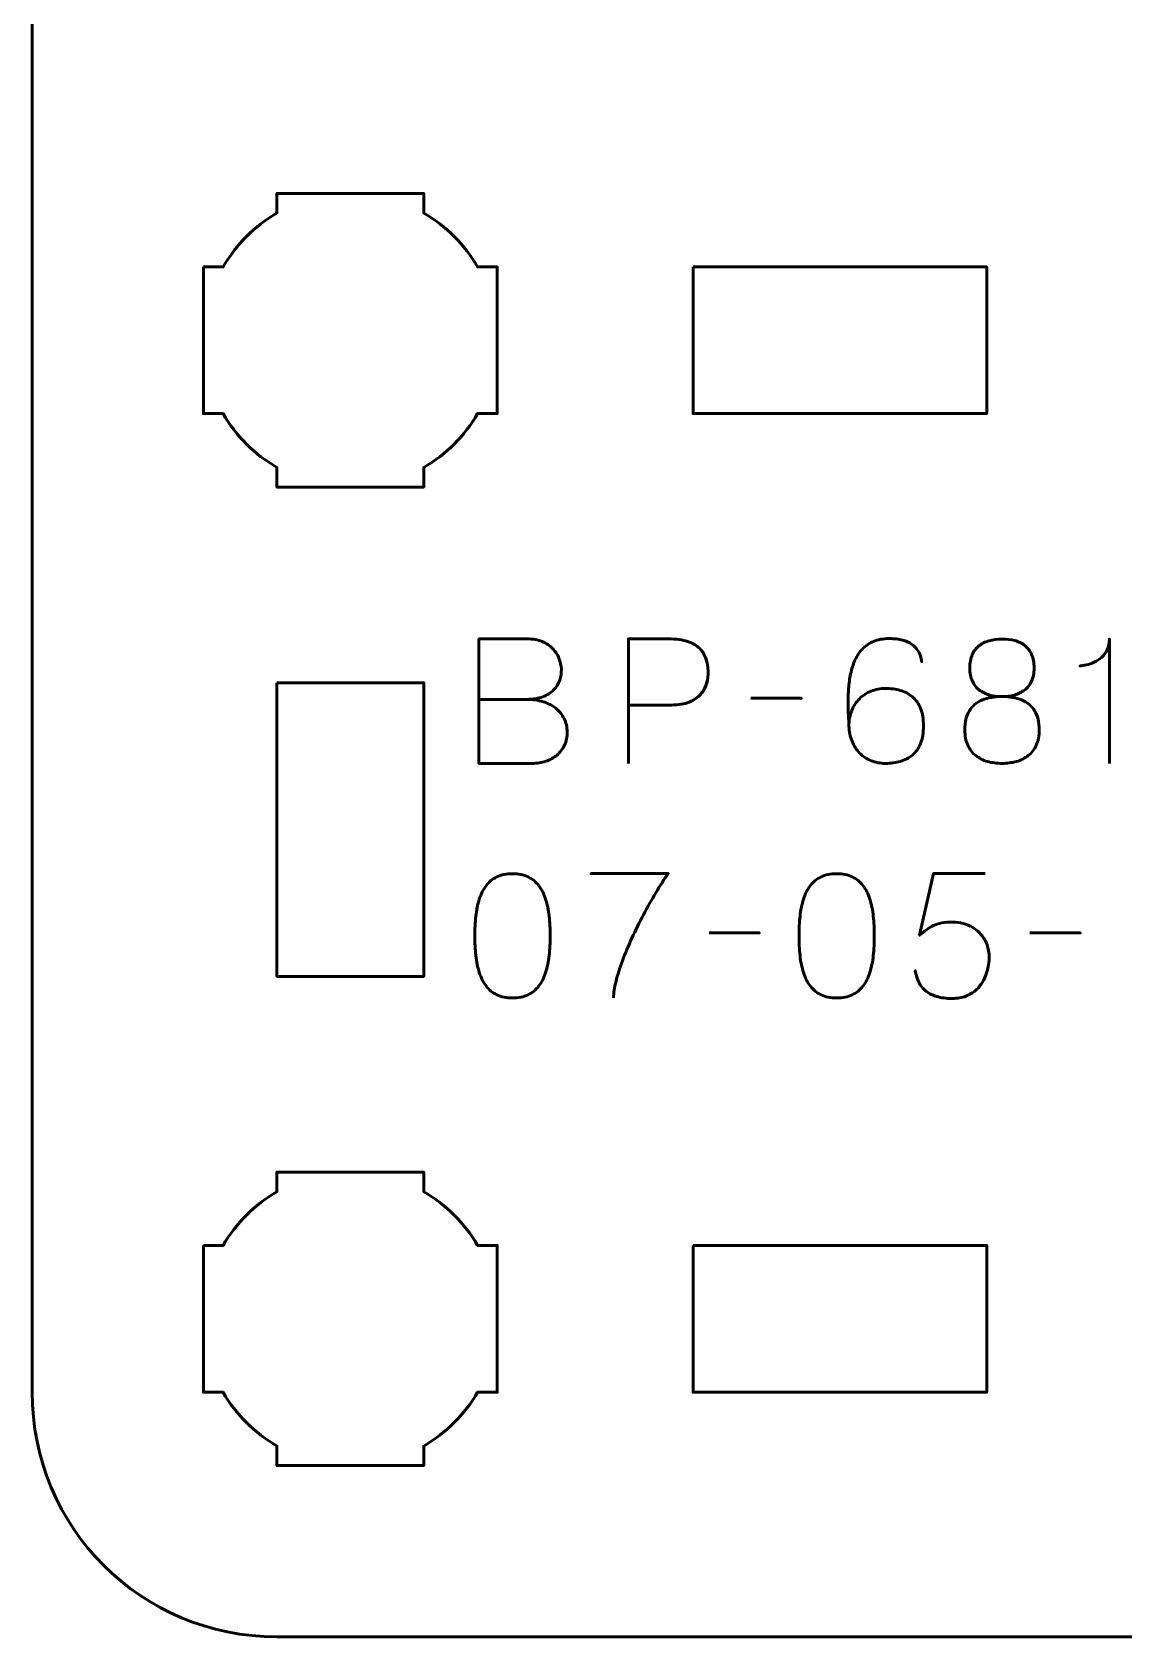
# Model space of a CAD drawing. Header units: centimetres. Extents: x -30.2 to 9.2, y -21.5 to -8.2.
# Drawn here: x -0.15 to 2.08, y -21.5 to -18.22 of the extents above; entities that cross this region are included whole.
import ezdxf

# ---------------------------------------------------------------- set-up
doc = ezdxf.new("R2010")
doc.units = ezdxf.units.CM
doc.header["$MEASUREMENT"] = 0
doc.layers.add('Layer 1', color=7, linetype='Continuous')

msp = doc.modelspace()

# ---------------------------------------------------------------- linework, layer by layer
at = {"layer": 'Layer 1', "lineweight": 53}
for points, knots in [([(0.35005, -8.19995), (0.35005, -8.19995), (8.64995, -8.19995), (8.64995, -8.19995), (8.64995, -8.19995), (8.92695, -8.19995), (9.15005, -8.42305), (9.15005, -8.70005), (9.15005, -8.70005), (9.15005, -8.70005), (9.15005, -20.99995), (9.15005, -20.99995), (9.15005, -20.99995), (9.15005, -21.27695), (8.92695, -21.50005), (8.64995, -21.50005), (8.64995, -21.50005), (8.64995, -21.50005), (0.35005, -21.50005), (0.35005, -21.50005), (0.35005, -21.50005), (0.07305, -21.50005), (-0.15005, -21.27695), (-0.15005, -20.99995), (-0.15005, -20.99995), (-0.15005, -20.99995), (-0.15005, -8.70005), (-0.15005, -8.70005), (-0.15005, -8.70005), (-0.15005, -8.42305), (0.07305, -8.19995), (0.35005, -8.19995)], [0, 0, 0, 0, 0.125, 0.125, 0.125, 0.125, 0.25, 0.25, 0.25, 0.25, 0.375, 0.375, 0.375, 0.375, 0.5, 0.5, 0.5, 0.5, 0.625, 0.625, 0.625, 0.625, 0.75, 0.75, 0.75, 0.75, 0.875, 0.875, 0.875, 0.875, 1, 1, 1, 1]), ([(0.19999, -18.69997), (0.19999, -18.69997), (0.24019, -18.69997), (0.24019, -18.69997), (0.24019, -18.69997), (0.26652, -18.65445), (0.30448, -18.61652), (0.34999, -18.59019), (0.34999, -18.59019), (0.34999, -18.59019), (0.34999, -18.54997), (0.34999, -18.54997), (0.34999, -18.54997), (0.34999, -18.54997), (0.64999, -18.54997), (0.64999, -18.54997), (0.64999, -18.54997), (0.64999, -18.54997), (0.64999, -18.59016), (0.64999, -18.59016), (0.64999, -18.59016), (0.69552, -18.61649), (0.73351, -18.65444), (0.75987, -18.69997), (0.75987, -18.69997), (0.75987, -18.69997), (0.79999, -18.69997), (0.79999, -18.69997), (0.79999, -18.69997), (0.79999, -18.69997), (0.79999, -18.84539), (0.79999, -18.84539), (0.79999, -18.84539), (0.79999, -18.84539), (0.80005, -18.85004), (0.80005, -18.85004), (0.80005, -18.85004), (0.80005, -18.85004), (0.79999, -18.85468), (0.79999, -18.85468), (0.79999, -18.85468), (0.79999, -18.85468), (0.79999, -18.99997), (0.79999, -18.99997), (0.79999, -18.99997), (0.79999, -18.99997), (0.75992, -18.99997), (0.75992, -18.99997), (0.75992, -18.99997), (0.73357, -19.04554), (0.69557, -19.08355), (0.64999, -19.10991), (0.64999, -19.10991), (0.64999, -19.10991), (0.64999, -19.14997), (0.64999, -19.14997), (0.64999, -19.14997), (0.64999, -19.14997), (0.50671, -19.14997), (0.50671, -19.14997), (0.50671, -19.14997), (0.50671, -19.14997), (0.50004, -19.15005), (0.50004, -19.15005), (0.50004, -19.15005), (0.50004, -19.15005), (0.49336, -19.14997), (0.49336, -19.14997), (0.49336, -19.14997), (0.49336, -19.14997), (0.34999, -19.14997), (0.34999, -19.14997), (0.34999, -19.14997), (0.34999, -19.14997), (0.34999, -19.10987), (0.34999, -19.10987), (0.34999, -19.10987), (0.30445, -19.08351), (0.26647, -19.04552), (0.24014, -18.99997), (0.24014, -18.99997), (0.24014, -18.99997), (0.19999, -18.99997), (0.19999, -18.99997), (0.19999, -18.99997), (0.19999, -18.99997), (0.19999, -18.69997), (0.19999, -18.69997)], [0, 0, 0, 0, 0.0454545, 0.0454545, 0.0454545, 0.0454545, 0.0909091, 0.0909091, 0.0909091, 0.0909091, 0.1363636, 0.1363636, 0.1363636, 0.1363636, 0.1818182, 0.1818182, 0.1818182, 0.1818182, 0.2272727, 0.2272727, 0.2272727, 0.2272727, 0.2727273, 0.2727273, 0.2727273, 0.2727273, 0.3181818, 0.3181818, 0.3181818, 0.3181818, 0.3636364, 0.3636364, 0.3636364, 0.3636364, 0.4090909, 0.4090909, 0.4090909, 0.4090909, 0.4545455, 0.4545455, 0.4545455, 0.4545455, 0.5, 0.5, 0.5, 0.5, 0.5454545, 0.5454545, 0.5454545, 0.5454545, 0.5909091, 0.5909091, 0.5909091, 0.5909091, 0.6363636, 0.6363636, 0.6363636, 0.6363636, 0.6818182, 0.6818182, 0.6818182, 0.6818182, 0.7272727, 0.7272727, 0.7272727, 0.7272727, 0.7727273, 0.7727273, 0.7727273, 0.7727273, 0.8181818, 0.8181818, 0.8181818, 0.8181818, 0.8636364, 0.8636364, 0.8636364, 0.8636364, 0.9090909, 0.9090909, 0.9090909, 0.9090909, 0.9545455, 0.9545455, 0.9545455, 0.9545455, 1, 1, 1, 1]), ([(1.2, -18.69995), (1.2, -18.69995), (1.8, -18.69995), (1.8, -18.69995), (1.8, -18.69995), (1.8, -18.69995), (1.8, -18.99995), (1.8, -18.99995), (1.8, -18.99995), (1.8, -18.99995), (1.2, -18.99995), (1.2, -18.99995), (1.2, -18.99995), (1.2, -18.99995), (1.2, -18.69995), (1.2, -18.69995)], [0, 0, 0, 0, 0.25, 0.25, 0.25, 0.25, 0.5, 0.5, 0.5, 0.5, 0.75, 0.75, 0.75, 0.75, 1, 1, 1, 1]), ([(0.35005, -19.55), (0.35005, -19.55), (0.65005, -19.55), (0.65005, -19.55), (0.65005, -19.55), (0.65005, -19.55), (0.65005, -20.15), (0.65005, -20.15), (0.65005, -20.15), (0.65005, -20.15), (0.35005, -20.15), (0.35005, -20.15), (0.35005, -20.15), (0.35005, -20.15), (0.35005, -19.55), (0.35005, -19.55)], [0, 0, 0, 0, 0.25, 0.25, 0.25, 0.25, 0.5, 0.5, 0.5, 0.5, 0.75, 0.75, 0.75, 0.75, 1, 1, 1, 1]), ([(0.19999, -20.69997), (0.19999, -20.69997), (0.24019, -20.69997), (0.24019, -20.69997), (0.24019, -20.69997), (0.26652, -20.65445), (0.30448, -20.61652), (0.34999, -20.59019), (0.34999, -20.59019), (0.34999, -20.59019), (0.34999, -20.54997), (0.34999, -20.54997), (0.34999, -20.54997), (0.34999, -20.54997), (0.64999, -20.54997), (0.64999, -20.54997), (0.64999, -20.54997), (0.64999, -20.54997), (0.64999, -20.59016), (0.64999, -20.59016), (0.64999, -20.59016), (0.69552, -20.61649), (0.73351, -20.65444), (0.75987, -20.69997), (0.75987, -20.69997), (0.75987, -20.69997), (0.79999, -20.69997), (0.79999, -20.69997), (0.79999, -20.69997), (0.79999, -20.69997), (0.79999, -20.84539), (0.79999, -20.84539), (0.79999, -20.84539), (0.79999, -20.84539), (0.80005, -20.85004), (0.80005, -20.85004), (0.80005, -20.85004), (0.80005, -20.85004), (0.79999, -20.85468), (0.79999, -20.85468), (0.79999, -20.85468), (0.79999, -20.85468), (0.79999, -20.99997), (0.79999, -20.99997), (0.79999, -20.99997), (0.79999, -20.99997), (0.75992, -20.99997), (0.75992, -20.99997), (0.75992, -20.99997), (0.73357, -21.04554), (0.69557, -21.08355), (0.64999, -21.10991), (0.64999, -21.10991), (0.64999, -21.10991), (0.64999, -21.14997), (0.64999, -21.14997), (0.64999, -21.14997), (0.64999, -21.14997), (0.50671, -21.14997), (0.50671, -21.14997), (0.50671, -21.14997), (0.50671, -21.14997), (0.50004, -21.15005), (0.50004, -21.15005), (0.50004, -21.15005), (0.50004, -21.15005), (0.49336, -21.14997), (0.49336, -21.14997), (0.49336, -21.14997), (0.49336, -21.14997), (0.34999, -21.14997), (0.34999, -21.14997), (0.34999, -21.14997), (0.34999, -21.14997), (0.34999, -21.10987), (0.34999, -21.10987), (0.34999, -21.10987), (0.30445, -21.08351), (0.26647, -21.04552), (0.24014, -20.99997), (0.24014, -20.99997), (0.24014, -20.99997), (0.19999, -20.99997), (0.19999, -20.99997), (0.19999, -20.99997), (0.19999, -20.99997), (0.19999, -20.69997), (0.19999, -20.69997)], [0, 0, 0, 0, 0.0454545, 0.0454545, 0.0454545, 0.0454545, 0.0909091, 0.0909091, 0.0909091, 0.0909091, 0.1363636, 0.1363636, 0.1363636, 0.1363636, 0.1818182, 0.1818182, 0.1818182, 0.1818182, 0.2272727, 0.2272727, 0.2272727, 0.2272727, 0.2727273, 0.2727273, 0.2727273, 0.2727273, 0.3181818, 0.3181818, 0.3181818, 0.3181818, 0.3636364, 0.3636364, 0.3636364, 0.3636364, 0.4090909, 0.4090909, 0.4090909, 0.4090909, 0.4545455, 0.4545455, 0.4545455, 0.4545455, 0.5, 0.5, 0.5, 0.5, 0.5454545, 0.5454545, 0.5454545, 0.5454545, 0.5909091, 0.5909091, 0.5909091, 0.5909091, 0.6363636, 0.6363636, 0.6363636, 0.6363636, 0.6818182, 0.6818182, 0.6818182, 0.6818182, 0.7272727, 0.7272727, 0.7272727, 0.7272727, 0.7727273, 0.7727273, 0.7727273, 0.7727273, 0.8181818, 0.8181818, 0.8181818, 0.8181818, 0.8636364, 0.8636364, 0.8636364, 0.8636364, 0.9090909, 0.9090909, 0.9090909, 0.9090909, 0.9545455, 0.9545455, 0.9545455, 0.9545455, 1, 1, 1, 1]), ([(1.2, -20.70005), (1.2, -20.70005), (1.8, -20.70005), (1.8, -20.70005), (1.8, -20.70005), (1.8, -20.70005), (1.8, -21.00005), (1.8, -21.00005), (1.8, -21.00005), (1.8, -21.00005), (1.2, -21.00005), (1.2, -21.00005), (1.2, -21.00005), (1.2, -21.00005), (1.2, -20.70005), (1.2, -20.70005)], [0, 0, 0, 0, 0.25, 0.25, 0.25, 0.25, 0.5, 0.5, 0.5, 0.5, 0.75, 0.75, 0.75, 0.75, 1, 1, 1, 1])]:
    msp.add_open_spline(points, degree=3, knots=knots, dxfattribs=at)
at = {"layer": 'Layer 1', "color": 5, "lineweight": 53}
for points, knots in [([(0.76268, -19.58389), (0.76268, -19.58389), (0.8604, -19.58389), (0.8604, -19.58389), (0.8604, -19.58389), (0.8731, -19.58383), (0.88392, -19.58207), (0.89303, -19.5786), (0.89303, -19.5786), (0.90209, -19.57519), (0.90944, -19.57054), (0.91514, -19.56472), (0.91514, -19.56472), (0.92084, -19.5589), (0.92496, -19.55231), (0.92755, -19.54502), (0.92755, -19.54502), (0.93007, -19.53779), (0.93125, -19.53027), (0.93096, -19.5225), (0.93096, -19.5225), (0.9306, -19.51474), (0.92896, -19.50722), (0.92602, -19.49987), (0.92602, -19.49987), (0.92314, -19.49252), (0.91879, -19.48587), (0.91308, -19.47994), (0.91308, -19.47994), (0.90738, -19.474), (0.90026, -19.46929), (0.89162, -19.46582), (0.89162, -19.46582), (0.88298, -19.4623), (0.87281, -19.46047), (0.86111, -19.46042), (0.86111, -19.46042), (0.86111, -19.46042), (0.76268, -19.46042), (0.76268, -19.46042), (0.76268, -19.46042), (0.76268, -19.46042), (0.76268, -19.71477), (0.76268, -19.71477), (0.76268, -19.71477), (0.76268, -19.71477), (0.87098, -19.71477), (0.87098, -19.71477), (0.87098, -19.71477), (0.8811, -19.71477), (0.8905, -19.7133), (0.89921, -19.71042), (0.89921, -19.71042), (0.90791, -19.70748), (0.91549, -19.7033), (0.92208, -19.69772), (0.92208, -19.69772), (0.9286, -19.69219), (0.93372, -19.68549), (0.93737, -19.67755), (0.93737, -19.67755), (0.94101, -19.66961), (0.94289, -19.66062), (0.94295, -19.65056), (0.94295, -19.65056), (0.94272, -19.64045), (0.9406, -19.63134), (0.93654, -19.62316), (0.93654, -19.62316), (0.93249, -19.61499), (0.92684, -19.608), (0.91955, -19.60212), (0.91955, -19.60212), (0.91226, -19.59629), (0.90356, -19.59177), (0.89356, -19.58865), (0.89356, -19.58865), (0.88357, -19.58553), (0.87251, -19.58395), (0.8604, -19.58389), (0.8604, -19.58389), (0.87251, -19.58395), (0.88357, -19.58553), (0.89356, -19.58865), (0.89356, -19.58865), (0.90356, -19.59177), (0.91226, -19.59629), (0.91955, -19.60212), (0.91955, -19.60212), (0.92684, -19.608), (0.93249, -19.61499), (0.93654, -19.62316), (0.93654, -19.62316), (0.9406, -19.63134), (0.94272, -19.64045), (0.94295, -19.65056), (0.94295, -19.65056), (0.94289, -19.66062), (0.94101, -19.66961), (0.93737, -19.67755), (0.93737, -19.67755), (0.93372, -19.68549), (0.9286, -19.69219), (0.92208, -19.69772), (0.92208, -19.69772), (0.91549, -19.7033), (0.90791, -19.70748), (0.89921, -19.71042), (0.89921, -19.71042), (0.8905, -19.7133), (0.8811, -19.71477), (0.87098, -19.71477), (0.87098, -19.71477), (0.87098, -19.71477), (0.76268, -19.71477), (0.76268, -19.71477), (0.76268, -19.71477), (0.76268, -19.71477), (0.76268, -19.46042), (0.76268, -19.46042), (0.76268, -19.46042), (0.76268, -19.46042), (0.86111, -19.46042), (0.86111, -19.46042), (0.86111, -19.46042), (0.87281, -19.46047), (0.88298, -19.4623), (0.89162, -19.46582), (0.89162, -19.46582), (0.90026, -19.46929), (0.90738, -19.474), (0.91308, -19.47994), (0.91308, -19.47994), (0.91879, -19.48587), (0.92314, -19.49252), (0.92602, -19.49987), (0.92602, -19.49987), (0.92896, -19.50722), (0.9306, -19.51474), (0.93096, -19.5225), (0.93096, -19.5225), (0.93125, -19.53027), (0.93007, -19.53779), (0.92755, -19.54502), (0.92755, -19.54502), (0.92496, -19.55231), (0.92084, -19.5589), (0.91514, -19.56472), (0.91514, -19.56472), (0.90944, -19.57054), (0.90209, -19.57519), (0.89303, -19.5786), (0.89303, -19.5786), (0.88392, -19.58207), (0.8731, -19.58383), (0.8604, -19.58389), (0.8604, -19.58389), (0.8604, -19.58389), (0.76268, -19.58389), (0.76268, -19.58389)], [0, 0, 0, 0, 0.025, 0.025, 0.025, 0.025, 0.05, 0.05, 0.05, 0.05, 0.075, 0.075, 0.075, 0.075, 0.1, 0.1, 0.1, 0.1, 0.125, 0.125, 0.125, 0.125, 0.15, 0.15, 0.15, 0.15, 0.175, 0.175, 0.175, 0.175, 0.2, 0.2, 0.2, 0.2, 0.225, 0.225, 0.225, 0.225, 0.25, 0.25, 0.25, 0.25, 0.275, 0.275, 0.275, 0.275, 0.3, 0.3, 0.3, 0.3, 0.325, 0.325, 0.325, 0.325, 0.35, 0.35, 0.35, 0.35, 0.375, 0.375, 0.375, 0.375, 0.4, 0.4, 0.4, 0.4, 0.425, 0.425, 0.425, 0.425, 0.45, 0.45, 0.45, 0.45, 0.475, 0.475, 0.475, 0.475, 0.5, 0.5, 0.5, 0.5, 0.525, 0.525, 0.525, 0.525, 0.55, 0.55, 0.55, 0.55, 0.575, 0.575, 0.575, 0.575, 0.6, 0.6, 0.6, 0.6, 0.625, 0.625, 0.625, 0.625, 0.65, 0.65, 0.65, 0.65, 0.675, 0.675, 0.675, 0.675, 0.7, 0.7, 0.7, 0.7, 0.725, 0.725, 0.725, 0.725, 0.75, 0.75, 0.75, 0.75, 0.775, 0.775, 0.775, 0.775, 0.8, 0.8, 0.8, 0.8, 0.825, 0.825, 0.825, 0.825, 0.85, 0.85, 0.85, 0.85, 0.875, 0.875, 0.875, 0.875, 0.9, 0.9, 0.9, 0.9, 0.925, 0.925, 0.925, 0.925, 0.95, 0.95, 0.95, 0.95, 0.975, 0.975, 0.975, 0.975, 1, 1, 1, 1]), ([(1.06783, -19.71477), (1.06783, -19.71477), (1.06783, -19.46042), (1.06783, -19.46042), (1.06783, -19.46042), (1.06783, -19.46042), (1.14897, -19.46042), (1.14897, -19.46042), (1.14897, -19.46042), (1.1652, -19.46047), (1.17854, -19.4623), (1.18907, -19.46582), (1.18907, -19.46582), (1.19954, -19.46929), (1.20777, -19.47412), (1.21371, -19.48023), (1.21371, -19.48023), (1.21964, -19.48629), (1.22388, -19.49322), (1.22646, -19.50104), (1.22646, -19.50104), (1.22899, -19.50886), (1.23046, -19.51704), (1.23081, -19.52568), (1.23081, -19.52568), (1.23123, -19.53432), (1.23023, -19.54279), (1.22788, -19.55102), (1.22788, -19.55102), (1.22546, -19.55925), (1.22141, -19.56672), (1.21559, -19.57342), (1.21559, -19.57342), (1.20982, -19.58013), (1.202, -19.58548), (1.19219, -19.58942), (1.19219, -19.58942), (1.18237, -19.59341), (1.1702, -19.59541), (1.15567, -19.59553), (1.15567, -19.59553), (1.15567, -19.59553), (1.06783, -19.59553), (1.06783, -19.59553), (1.06783, -19.59553), (1.06783, -19.59553), (1.15567, -19.59553), (1.15567, -19.59553), (1.15567, -19.59553), (1.1699, -19.59541), (1.18195, -19.59341), (1.19172, -19.58942), (1.19172, -19.58942), (1.20153, -19.58548), (1.20935, -19.58013), (1.21523, -19.57342), (1.21523, -19.57342), (1.22105, -19.56672), (1.22523, -19.55925), (1.2277, -19.55102), (1.2277, -19.55102), (1.23017, -19.54279), (1.23123, -19.53432), (1.23081, -19.52568), (1.23081, -19.52568), (1.23046, -19.51704), (1.22899, -19.50886), (1.22635, -19.50104), (1.22635, -19.50104), (1.22376, -19.49322), (1.21941, -19.48629), (1.21347, -19.48023), (1.21347, -19.48023), (1.20747, -19.47412), (1.19924, -19.46929), (1.18878, -19.46582), (1.18878, -19.46582), (1.17825, -19.4623), (1.16502, -19.46047), (1.14897, -19.46042), (1.14897, -19.46042), (1.14897, -19.46042), (1.06783, -19.46042), (1.06783, -19.46042), (1.06783, -19.46042), (1.06783, -19.46042), (1.06783, -19.71477), (1.06783, -19.71477)], [0, 0, 0, 0, 0.0454545, 0.0454545, 0.0454545, 0.0454545, 0.0909091, 0.0909091, 0.0909091, 0.0909091, 0.1363636, 0.1363636, 0.1363636, 0.1363636, 0.1818182, 0.1818182, 0.1818182, 0.1818182, 0.2272727, 0.2272727, 0.2272727, 0.2272727, 0.2727273, 0.2727273, 0.2727273, 0.2727273, 0.3181818, 0.3181818, 0.3181818, 0.3181818, 0.3636364, 0.3636364, 0.3636364, 0.3636364, 0.4090909, 0.4090909, 0.4090909, 0.4090909, 0.4545455, 0.4545455, 0.4545455, 0.4545455, 0.5, 0.5, 0.5, 0.5, 0.5454545, 0.5454545, 0.5454545, 0.5454545, 0.5909091, 0.5909091, 0.5909091, 0.5909091, 0.6363636, 0.6363636, 0.6363636, 0.6363636, 0.6818182, 0.6818182, 0.6818182, 0.6818182, 0.7272727, 0.7272727, 0.7272727, 0.7272727, 0.7727273, 0.7727273, 0.7727273, 0.7727273, 0.8181818, 0.8181818, 0.8181818, 0.8181818, 0.8636364, 0.8636364, 0.8636364, 0.8636364, 0.9090909, 0.9090909, 0.9090909, 0.9090909, 0.9545455, 0.9545455, 0.9545455, 0.9545455, 1, 1, 1, 1]), ([(1.51833, -19.63822), (1.51839, -19.62669), (1.52027, -19.61629), (1.52403, -19.60688), (1.52403, -19.60688), (1.52774, -19.59753), (1.53297, -19.58947), (1.53973, -19.58271), (1.53973, -19.58271), (1.54644, -19.57601), (1.55437, -19.57084), (1.56343, -19.56719), (1.56343, -19.56719), (1.57248, -19.56354), (1.58242, -19.56172), (1.59312, -19.56166), (1.59312, -19.56166), (1.60388, -19.5616), (1.61393, -19.56296), (1.62328, -19.56566), (1.62328, -19.56566), (1.63263, -19.56831), (1.6408, -19.57266), (1.64792, -19.57866), (1.64792, -19.57866), (1.65503, -19.58459), (1.66062, -19.59247), (1.66462, -19.60229), (1.66462, -19.60229), (1.66862, -19.61211), (1.67067, -19.62405), (1.67073, -19.63822), (1.67073, -19.63822), (1.67067, -19.65239), (1.66862, -19.66432), (1.66462, -19.67414), (1.66462, -19.67414), (1.66062, -19.68396), (1.65503, -19.69184), (1.64792, -19.69778), (1.64792, -19.69778), (1.6408, -19.70378), (1.63263, -19.70813), (1.62328, -19.71077), (1.62328, -19.71077), (1.61393, -19.71348), (1.60388, -19.71483), (1.59312, -19.71477), (1.59312, -19.71477), (1.58242, -19.71471), (1.5726, -19.71289), (1.5636, -19.70924), (1.5636, -19.70924), (1.55467, -19.7056), (1.54691, -19.70042), (1.54026, -19.69366), (1.54026, -19.69366), (1.53362, -19.68696), (1.52839, -19.6789), (1.52462, -19.6695), (1.52462, -19.6695), (1.5208, -19.66015), (1.51874, -19.64974), (1.51833, -19.63822), (1.51833, -19.63822), (1.5181, -19.6324), (1.5178, -19.62546), (1.51739, -19.6174), (1.51739, -19.6174), (1.51698, -19.60929), (1.51674, -19.60047), (1.51668, -19.591), (1.51668, -19.591), (1.51663, -19.58148), (1.51692, -19.57166), (1.51768, -19.5616), (1.51768, -19.5616), (1.51839, -19.55149), (1.5198, -19.54156), (1.52186, -19.53174), (1.52186, -19.53174), (1.52392, -19.52198), (1.52686, -19.51274), (1.53074, -19.5041), (1.53074, -19.5041), (1.53462, -19.49546), (1.53962, -19.48781), (1.54579, -19.48117), (1.54579, -19.48117), (1.55202, -19.47453), (1.55961, -19.46929), (1.5686, -19.46547), (1.5686, -19.46547), (1.5776, -19.46171), (1.58824, -19.45977), (1.60053, -19.45971), (1.60053, -19.45971), (1.61123, -19.45977), (1.62028, -19.46083), (1.62781, -19.46289), (1.62781, -19.46289), (1.63534, -19.46494), (1.64151, -19.46771), (1.64645, -19.47112), (1.64645, -19.47112), (1.65133, -19.47459), (1.65521, -19.47835), (1.65803, -19.48252), (1.65803, -19.48252), (1.66085, -19.48664), (1.66297, -19.49081), (1.66426, -19.49499), (1.66426, -19.49499), (1.66562, -19.49916), (1.6665, -19.50304), (1.66685, -19.50663), (1.66685, -19.50663), (1.6665, -19.50304), (1.66562, -19.49916), (1.66426, -19.49499), (1.66426, -19.49499), (1.66297, -19.49081), (1.66085, -19.48664), (1.65803, -19.48252), (1.65803, -19.48252), (1.65521, -19.47835), (1.65133, -19.47459), (1.64645, -19.47112), (1.64645, -19.47112), (1.64151, -19.46771), (1.63534, -19.46494), (1.62781, -19.46289), (1.62781, -19.46289), (1.62028, -19.46083), (1.61123, -19.45977), (1.60053, -19.45971), (1.60053, -19.45971), (1.58824, -19.45977), (1.5776, -19.46171), (1.5686, -19.46547), (1.5686, -19.46547), (1.55961, -19.46929), (1.55202, -19.47453), (1.54579, -19.48117), (1.54579, -19.48117), (1.53962, -19.48781), (1.53462, -19.49546), (1.53074, -19.5041), (1.53074, -19.5041), (1.52686, -19.51274), (1.52392, -19.52198), (1.52186, -19.53174), (1.52186, -19.53174), (1.5198, -19.54156), (1.51839, -19.55149), (1.51768, -19.5616), (1.51768, -19.5616), (1.51692, -19.57166), (1.51663, -19.58148), (1.51668, -19.591), (1.51668, -19.591), (1.51674, -19.60047), (1.51698, -19.60929), (1.51739, -19.6174), (1.51739, -19.6174), (1.5178, -19.62546), (1.5181, -19.6324), (1.51833, -19.63822), (1.51833, -19.63822), (1.51874, -19.64974), (1.5208, -19.66015), (1.52462, -19.6695), (1.52462, -19.6695), (1.52839, -19.6789), (1.53362, -19.68696), (1.54026, -19.69366), (1.54026, -19.69366), (1.54691, -19.70042), (1.55467, -19.7056), (1.5636, -19.70924), (1.5636, -19.70924), (1.5726, -19.71289), (1.58242, -19.71471), (1.59312, -19.71477), (1.59312, -19.71477), (1.60388, -19.71483), (1.61393, -19.71348), (1.62328, -19.71077), (1.62328, -19.71077), (1.63263, -19.70813), (1.6408, -19.70378), (1.64792, -19.69778), (1.64792, -19.69778), (1.65503, -19.69184), (1.66062, -19.68396), (1.66462, -19.67414), (1.66462, -19.67414), (1.66862, -19.66432), (1.67067, -19.65239), (1.67073, -19.63822), (1.67073, -19.63822), (1.67067, -19.62405), (1.66862, -19.61211), (1.66462, -19.60229), (1.66462, -19.60229), (1.66062, -19.59247), (1.65503, -19.58459), (1.64792, -19.57866), (1.64792, -19.57866), (1.6408, -19.57266), (1.63263, -19.56831), (1.62328, -19.56566), (1.62328, -19.56566), (1.61393, -19.56296), (1.60388, -19.5616), (1.59312, -19.56166), (1.59312, -19.56166), (1.58242, -19.56172), (1.57248, -19.56354), (1.56343, -19.56719), (1.56343, -19.56719), (1.55437, -19.57084), (1.54644, -19.57601), (1.53973, -19.58271), (1.53973, -19.58271), (1.53297, -19.58947), (1.52774, -19.59753), (1.52403, -19.60688), (1.52403, -19.60688), (1.52027, -19.61629), (1.51839, -19.62669), (1.51833, -19.63822)], [0, 0, 0, 0, 0.0172414, 0.0172414, 0.0172414, 0.0172414, 0.0344828, 0.0344828, 0.0344828, 0.0344828, 0.0517241, 0.0517241, 0.0517241, 0.0517241, 0.0689655, 0.0689655, 0.0689655, 0.0689655, 0.0862069, 0.0862069, 0.0862069, 0.0862069, 0.1034483, 0.1034483, 0.1034483, 0.1034483, 0.1206897, 0.1206897, 0.1206897, 0.1206897, 0.137931, 0.137931, 0.137931, 0.137931, 0.1551724, 0.1551724, 0.1551724, 0.1551724, 0.1724138, 0.1724138, 0.1724138, 0.1724138, 0.1896552, 0.1896552, 0.1896552, 0.1896552, 0.2068966, 0.2068966, 0.2068966, 0.2068966, 0.2241379, 0.2241379, 0.2241379, 0.2241379, 0.2413793, 0.2413793, 0.2413793, 0.2413793, 0.2586207, 0.2586207, 0.2586207, 0.2586207, 0.2758621, 0.2758621, 0.2758621, 0.2758621, 0.2931034, 0.2931034, 0.2931034, 0.2931034, 0.3103448, 0.3103448, 0.3103448, 0.3103448, 0.3275862, 0.3275862, 0.3275862, 0.3275862, 0.3448276, 0.3448276, 0.3448276, 0.3448276, 0.362069, 0.362069, 0.362069, 0.362069, 0.3793103, 0.3793103, 0.3793103, 0.3793103, 0.3965517, 0.3965517, 0.3965517, 0.3965517, 0.4137931, 0.4137931, 0.4137931, 0.4137931, 0.4310345, 0.4310345, 0.4310345, 0.4310345, 0.4482759, 0.4482759, 0.4482759, 0.4482759, 0.4655172, 0.4655172, 0.4655172, 0.4655172, 0.4827586, 0.4827586, 0.4827586, 0.4827586, 0.5, 0.5, 0.5, 0.5, 0.5172414, 0.5172414, 0.5172414, 0.5172414, 0.5344828, 0.5344828, 0.5344828, 0.5344828, 0.5517241, 0.5517241, 0.5517241, 0.5517241, 0.5689655, 0.5689655, 0.5689655, 0.5689655, 0.5862069, 0.5862069, 0.5862069, 0.5862069, 0.6034483, 0.6034483, 0.6034483, 0.6034483, 0.6206897, 0.6206897, 0.6206897, 0.6206897, 0.637931, 0.637931, 0.637931, 0.637931, 0.6551724, 0.6551724, 0.6551724, 0.6551724, 0.6724138, 0.6724138, 0.6724138, 0.6724138, 0.6896552, 0.6896552, 0.6896552, 0.6896552, 0.7068966, 0.7068966, 0.7068966, 0.7068966, 0.7241379, 0.7241379, 0.7241379, 0.7241379, 0.7413793, 0.7413793, 0.7413793, 0.7413793, 0.7586207, 0.7586207, 0.7586207, 0.7586207, 0.7758621, 0.7758621, 0.7758621, 0.7758621, 0.7931034, 0.7931034, 0.7931034, 0.7931034, 0.8103448, 0.8103448, 0.8103448, 0.8103448, 0.8275862, 0.8275862, 0.8275862, 0.8275862, 0.8448276, 0.8448276, 0.8448276, 0.8448276, 0.862069, 0.862069, 0.862069, 0.862069, 0.8793103, 0.8793103, 0.8793103, 0.8793103, 0.8965517, 0.8965517, 0.8965517, 0.8965517, 0.9137931, 0.9137931, 0.9137931, 0.9137931, 0.9310345, 0.9310345, 0.9310345, 0.9310345, 0.9482759, 0.9482759, 0.9482759, 0.9482759, 0.9655172, 0.9655172, 0.9655172, 0.9655172, 0.9827586, 0.9827586, 0.9827586, 0.9827586, 1, 1, 1, 1]), ([(1.8309, -19.57824), (1.83995, -19.57824), (1.84842, -19.57719), (1.85636, -19.57507), (1.85636, -19.57507), (1.86424, -19.57289), (1.87117, -19.56948), (1.87723, -19.56484), (1.87723, -19.56484), (1.88323, -19.56019), (1.88793, -19.55414), (1.89134, -19.54667), (1.89134, -19.54667), (1.89475, -19.53926), (1.89646, -19.53027), (1.89652, -19.51968), (1.89652, -19.51968), (1.89646, -19.5091), (1.89481, -19.50004), (1.89158, -19.49252), (1.89158, -19.49252), (1.88834, -19.48499), (1.88376, -19.47882), (1.87788, -19.47406), (1.87788, -19.47406), (1.872, -19.46935), (1.86506, -19.46588), (1.85706, -19.46371), (1.85706, -19.46371), (1.84912, -19.46153), (1.84036, -19.46059), (1.8309, -19.46077), (1.8309, -19.46077), (1.82143, -19.46089), (1.81267, -19.46212), (1.80473, -19.4643), (1.80473, -19.4643), (1.79674, -19.46653), (1.7898, -19.46994), (1.78392, -19.47459), (1.78392, -19.47459), (1.77804, -19.47923), (1.77345, -19.48529), (1.77022, -19.49269), (1.77022, -19.49269), (1.76699, -19.50016), (1.76534, -19.5091), (1.76528, -19.51968), (1.76528, -19.51968), (1.76534, -19.53027), (1.76704, -19.53926), (1.77045, -19.54667), (1.77045, -19.54667), (1.77387, -19.55414), (1.77857, -19.56019), (1.78462, -19.56484), (1.78462, -19.56484), (1.79062, -19.56948), (1.79756, -19.57289), (1.80544, -19.57507), (1.80544, -19.57507), (1.81338, -19.57719), (1.82184, -19.57824), (1.8309, -19.57824)], [0, 0, 0, 0, 0.0625, 0.0625, 0.0625, 0.0625, 0.125, 0.125, 0.125, 0.125, 0.1875, 0.1875, 0.1875, 0.1875, 0.25, 0.25, 0.25, 0.25, 0.3125, 0.3125, 0.3125, 0.3125, 0.375, 0.375, 0.375, 0.375, 0.4375, 0.4375, 0.4375, 0.4375, 0.5, 0.5, 0.5, 0.5, 0.5625, 0.5625, 0.5625, 0.5625, 0.625, 0.625, 0.625, 0.625, 0.6875, 0.6875, 0.6875, 0.6875, 0.75, 0.75, 0.75, 0.75, 0.8125, 0.8125, 0.8125, 0.8125, 0.875, 0.875, 0.875, 0.875, 0.9375, 0.9375, 0.9375, 0.9375, 1, 1, 1, 1]), ([(1.8309, -19.57824), (1.83995, -19.57824), (1.84842, -19.57719), (1.85636, -19.57507), (1.85636, -19.57507), (1.86424, -19.57289), (1.87117, -19.56948), (1.87723, -19.56484), (1.87723, -19.56484), (1.88323, -19.56019), (1.88793, -19.55414), (1.89134, -19.54667), (1.89134, -19.54667), (1.89475, -19.53926), (1.89646, -19.53027), (1.89652, -19.51968), (1.89652, -19.51968), (1.89646, -19.5091), (1.89481, -19.50004), (1.89158, -19.49252), (1.89158, -19.49252), (1.88834, -19.48499), (1.88376, -19.47882), (1.87788, -19.47406), (1.87788, -19.47406), (1.872, -19.46935), (1.86506, -19.46588), (1.85706, -19.46371), (1.85706, -19.46371), (1.84912, -19.46153), (1.84036, -19.46059), (1.8309, -19.46077), (1.8309, -19.46077), (1.82143, -19.46089), (1.81267, -19.46212), (1.80473, -19.4643), (1.80473, -19.4643), (1.79674, -19.46653), (1.7898, -19.46994), (1.78392, -19.47459), (1.78392, -19.47459), (1.77804, -19.47923), (1.77345, -19.48529), (1.77022, -19.49269), (1.77022, -19.49269), (1.76699, -19.50016), (1.76534, -19.5091), (1.76528, -19.51968), (1.76528, -19.51968), (1.76534, -19.53027), (1.76704, -19.53926), (1.77045, -19.54667), (1.77045, -19.54667), (1.77387, -19.55414), (1.77857, -19.56019), (1.78462, -19.56484), (1.78462, -19.56484), (1.79062, -19.56948), (1.79756, -19.57289), (1.80544, -19.57507), (1.80544, -19.57507), (1.81338, -19.57719), (1.82184, -19.57824), (1.8309, -19.57824)], [0, 0, 0, 0, 0.0625, 0.0625, 0.0625, 0.0625, 0.125, 0.125, 0.125, 0.125, 0.1875, 0.1875, 0.1875, 0.1875, 0.25, 0.25, 0.25, 0.25, 0.3125, 0.3125, 0.3125, 0.3125, 0.375, 0.375, 0.375, 0.375, 0.4375, 0.4375, 0.4375, 0.4375, 0.5, 0.5, 0.5, 0.5, 0.5625, 0.5625, 0.5625, 0.5625, 0.625, 0.625, 0.625, 0.625, 0.6875, 0.6875, 0.6875, 0.6875, 0.75, 0.75, 0.75, 0.75, 0.8125, 0.8125, 0.8125, 0.8125, 0.875, 0.875, 0.875, 0.875, 0.9375, 0.9375, 0.9375, 0.9375, 1, 1, 1, 1]), ([(2.05032, -19.71477), (2.05032, -19.71477), (2.05032, -19.46042), (2.05032, -19.46042), (2.05032, -19.46042), (2.05026, -19.46906), (2.04874, -19.47647), (2.0458, -19.48264), (2.0458, -19.48264), (2.04291, -19.48887), (2.03909, -19.49399), (2.03439, -19.4981), (2.03439, -19.4981), (2.02969, -19.50222), (2.02463, -19.50551), (2.01922, -19.50798), (2.01922, -19.50798), (2.01381, -19.51039), (2.00858, -19.51222), (2.00352, -19.51333), (2.00352, -19.51333), (1.99841, -19.51451), (1.99405, -19.51521), (1.99035, -19.51545), (1.99035, -19.51545), (1.99405, -19.51521), (1.99841, -19.51451), (2.00352, -19.51333), (2.00352, -19.51333), (2.00858, -19.51222), (2.01381, -19.51039), (2.01922, -19.50798), (2.01922, -19.50798), (2.02463, -19.50551), (2.02969, -19.50222), (2.03439, -19.4981), (2.03439, -19.4981), (2.03909, -19.49399), (2.04291, -19.48887), (2.0458, -19.48264), (2.0458, -19.48264), (2.04874, -19.47647), (2.05026, -19.46906), (2.05032, -19.46042), (2.05032, -19.46042), (2.05032, -19.46042), (2.05032, -19.71477), (2.05032, -19.71477)], [0, 0, 0, 0, 0.0833333, 0.0833333, 0.0833333, 0.0833333, 0.1666667, 0.1666667, 0.1666667, 0.1666667, 0.25, 0.25, 0.25, 0.25, 0.3333333, 0.3333333, 0.3333333, 0.3333333, 0.4166667, 0.4166667, 0.4166667, 0.4166667, 0.5, 0.5, 0.5, 0.5, 0.5833333, 0.5833333, 0.5833333, 0.5833333, 0.6666667, 0.6666667, 0.6666667, 0.6666667, 0.75, 0.75, 0.75, 0.75, 0.8333333, 0.8333333, 0.8333333, 0.8333333, 0.9166667, 0.9166667, 0.9166667, 0.9166667, 1, 1, 1, 1]), ([(1.8309, -19.71477), (1.84148, -19.71477), (1.85136, -19.71354), (1.86053, -19.71095), (1.86053, -19.71095), (1.8697, -19.70836), (1.87776, -19.7043), (1.88476, -19.69878), (1.88476, -19.69878), (1.89169, -19.69331), (1.89716, -19.68625), (1.9011, -19.67755), (1.9011, -19.67755), (1.90504, -19.66891), (1.90704, -19.6585), (1.9071, -19.64633), (1.9071, -19.64633), (1.90698, -19.63016), (1.90381, -19.61705), (1.89751, -19.60705), (1.89751, -19.60705), (1.89122, -19.597), (1.8824, -19.58971), (1.87106, -19.58506), (1.87106, -19.58506), (1.85965, -19.58048), (1.8463, -19.57819), (1.8309, -19.57824), (1.8309, -19.57824), (1.81555, -19.57819), (1.80215, -19.58048), (1.79086, -19.58506), (1.79086, -19.58506), (1.77951, -19.58971), (1.77075, -19.597), (1.76452, -19.60705), (1.76452, -19.60705), (1.75828, -19.61705), (1.75511, -19.63016), (1.75505, -19.64633), (1.75505, -19.64633), (1.75511, -19.6585), (1.75711, -19.66891), (1.76105, -19.67755), (1.76105, -19.67755), (1.76499, -19.68625), (1.7704, -19.69331), (1.77739, -19.69878), (1.77739, -19.69878), (1.78433, -19.7043), (1.79233, -19.70836), (1.8015, -19.71095), (1.8015, -19.71095), (1.81061, -19.71354), (1.82043, -19.71477), (1.8309, -19.71477)], [0, 0, 0, 0, 0.0714286, 0.0714286, 0.0714286, 0.0714286, 0.1428571, 0.1428571, 0.1428571, 0.1428571, 0.2142857, 0.2142857, 0.2142857, 0.2142857, 0.2857143, 0.2857143, 0.2857143, 0.2857143, 0.3571429, 0.3571429, 0.3571429, 0.3571429, 0.4285714, 0.4285714, 0.4285714, 0.4285714, 0.5, 0.5, 0.5, 0.5, 0.5714286, 0.5714286, 0.5714286, 0.5714286, 0.6428571, 0.6428571, 0.6428571, 0.6428571, 0.7142857, 0.7142857, 0.7142857, 0.7142857, 0.7857143, 0.7857143, 0.7857143, 0.7857143, 0.8571429, 0.8571429, 0.8571429, 0.8571429, 0.9285714, 0.9285714, 0.9285714, 0.9285714, 1, 1, 1, 1]), ([(1.8309, -19.71477), (1.84148, -19.71477), (1.85136, -19.71354), (1.86053, -19.71095), (1.86053, -19.71095), (1.8697, -19.70836), (1.87776, -19.7043), (1.88476, -19.69878), (1.88476, -19.69878), (1.89169, -19.69331), (1.89716, -19.68625), (1.9011, -19.67755), (1.9011, -19.67755), (1.90504, -19.66891), (1.90704, -19.6585), (1.9071, -19.64633), (1.9071, -19.64633), (1.90698, -19.63016), (1.90381, -19.61705), (1.89751, -19.60705), (1.89751, -19.60705), (1.89122, -19.597), (1.8824, -19.58971), (1.87106, -19.58506), (1.87106, -19.58506), (1.85965, -19.58048), (1.8463, -19.57819), (1.8309, -19.57824), (1.8309, -19.57824), (1.81555, -19.57819), (1.80215, -19.58048), (1.79086, -19.58506), (1.79086, -19.58506), (1.77951, -19.58971), (1.77075, -19.597), (1.76452, -19.60705), (1.76452, -19.60705), (1.75828, -19.61705), (1.75511, -19.63016), (1.75505, -19.64633), (1.75505, -19.64633), (1.75511, -19.6585), (1.75711, -19.66891), (1.76105, -19.67755), (1.76105, -19.67755), (1.76499, -19.68625), (1.7704, -19.69331), (1.77739, -19.69878), (1.77739, -19.69878), (1.78433, -19.7043), (1.79233, -19.70836), (1.8015, -19.71095), (1.8015, -19.71095), (1.81061, -19.71354), (1.82043, -19.71477), (1.8309, -19.71477)], [0, 0, 0, 0, 0.0714286, 0.0714286, 0.0714286, 0.0714286, 0.1428571, 0.1428571, 0.1428571, 0.1428571, 0.2142857, 0.2142857, 0.2142857, 0.2142857, 0.2857143, 0.2857143, 0.2857143, 0.2857143, 0.3571429, 0.3571429, 0.3571429, 0.3571429, 0.4285714, 0.4285714, 0.4285714, 0.4285714, 0.5, 0.5, 0.5, 0.5, 0.5714286, 0.5714286, 0.5714286, 0.5714286, 0.6428571, 0.6428571, 0.6428571, 0.6428571, 0.7142857, 0.7142857, 0.7142857, 0.7142857, 0.7857143, 0.7857143, 0.7857143, 0.7857143, 0.8571429, 0.8571429, 0.8571429, 0.8571429, 0.9285714, 0.9285714, 0.9285714, 0.9285714, 1, 1, 1, 1]), ([(1.3183, -19.58177), (1.3183, -19.58177), (1.42096, -19.58177), (1.42096, -19.58177), (1.42096, -19.58177), (1.42096, -19.58177), (1.3183, -19.58177), (1.3183, -19.58177)], [0, 0, 0, 0, 0.5, 0.5, 0.5, 0.5, 1, 1, 1, 1]), ([(0.83112, -20.19419), (0.84346, -20.19413), (0.85411, -20.19196), (0.86298, -20.18772), (0.86298, -20.18772), (0.8718, -20.18349), (0.87915, -20.17743), (0.88503, -20.16973), (0.88503, -20.16973), (0.89085, -20.16197), (0.89544, -20.1528), (0.89885, -20.14221), (0.89885, -20.14221), (0.9022, -20.13163), (0.90461, -20.12005), (0.90596, -20.10735), (0.90596, -20.10735), (0.90738, -20.09465), (0.90808, -20.0813), (0.90802, -20.06719), (0.90802, -20.06719), (0.90808, -20.05314), (0.90738, -20.03979), (0.90596, -20.02715), (0.90596, -20.02715), (0.90461, -20.01451), (0.9022, -20.00287), (0.89885, -19.99228), (0.89885, -19.99228), (0.89544, -19.98176), (0.89085, -19.97259), (0.88503, -19.96477), (0.88503, -19.96477), (0.87915, -19.957), (0.8718, -19.95095), (0.86298, -19.94671), (0.86298, -19.94671), (0.85411, -19.94242), (0.84346, -19.94025), (0.83112, -19.94019), (0.83112, -19.94019), (0.81877, -19.94025), (0.80813, -19.94242), (0.79925, -19.94671), (0.79925, -19.94671), (0.79043, -19.95095), (0.78308, -19.957), (0.7772, -19.96477), (0.7772, -19.96477), (0.77138, -19.97259), (0.76679, -19.98176), (0.76338, -19.99228), (0.76338, -19.99228), (0.76003, -20.00287), (0.75762, -20.01451), (0.75627, -20.02715), (0.75627, -20.02715), (0.75486, -20.03979), (0.75415, -20.05314), (0.75421, -20.06719), (0.75421, -20.06719), (0.75415, -20.0813), (0.75486, -20.09465), (0.75627, -20.10735), (0.75627, -20.10735), (0.75762, -20.12005), (0.76003, -20.13163), (0.76338, -20.14221), (0.76338, -20.14221), (0.76679, -20.1528), (0.77138, -20.16197), (0.7772, -20.16973), (0.7772, -20.16973), (0.78308, -20.17743), (0.79043, -20.18349), (0.79925, -20.18772), (0.79925, -20.18772), (0.80813, -20.19196), (0.81877, -20.19413), (0.83112, -20.19419)], [0, 0, 0, 0, 0.05, 0.05, 0.05, 0.05, 0.1, 0.1, 0.1, 0.1, 0.15, 0.15, 0.15, 0.15, 0.2, 0.2, 0.2, 0.2, 0.25, 0.25, 0.25, 0.25, 0.3, 0.3, 0.3, 0.3, 0.35, 0.35, 0.35, 0.35, 0.4, 0.4, 0.4, 0.4, 0.45, 0.45, 0.45, 0.45, 0.5, 0.5, 0.5, 0.5, 0.55, 0.55, 0.55, 0.55, 0.6, 0.6, 0.6, 0.6, 0.65, 0.65, 0.65, 0.65, 0.7, 0.7, 0.7, 0.7, 0.75, 0.75, 0.75, 0.75, 0.8, 0.8, 0.8, 0.8, 0.85, 0.85, 0.85, 0.85, 0.9, 0.9, 0.9, 0.9, 0.95, 0.95, 0.95, 0.95, 1, 1, 1, 1]), ([(0.83112, -20.19419), (0.84346, -20.19413), (0.85411, -20.19196), (0.86298, -20.18772), (0.86298, -20.18772), (0.8718, -20.18349), (0.87915, -20.17743), (0.88503, -20.16973), (0.88503, -20.16973), (0.89085, -20.16197), (0.89544, -20.1528), (0.89885, -20.14221), (0.89885, -20.14221), (0.9022, -20.13163), (0.90461, -20.12005), (0.90596, -20.10735), (0.90596, -20.10735), (0.90738, -20.09465), (0.90808, -20.0813), (0.90802, -20.06719), (0.90802, -20.06719), (0.90808, -20.05314), (0.90738, -20.03979), (0.90596, -20.02715), (0.90596, -20.02715), (0.90461, -20.01451), (0.9022, -20.00287), (0.89885, -19.99228), (0.89885, -19.99228), (0.89544, -19.98176), (0.89085, -19.97259), (0.88503, -19.96477), (0.88503, -19.96477), (0.87915, -19.957), (0.8718, -19.95095), (0.86298, -19.94671), (0.86298, -19.94671), (0.85411, -19.94242), (0.84346, -19.94025), (0.83112, -19.94019), (0.83112, -19.94019), (0.81877, -19.94025), (0.80813, -19.94242), (0.79925, -19.94671), (0.79925, -19.94671), (0.79043, -19.95095), (0.78308, -19.957), (0.7772, -19.96477), (0.7772, -19.96477), (0.77138, -19.97259), (0.76679, -19.98176), (0.76338, -19.99228), (0.76338, -19.99228), (0.76003, -20.00287), (0.75762, -20.01451), (0.75627, -20.02715), (0.75627, -20.02715), (0.75486, -20.03979), (0.75415, -20.05314), (0.75421, -20.06719), (0.75421, -20.06719), (0.75415, -20.0813), (0.75486, -20.09465), (0.75627, -20.10735), (0.75627, -20.10735), (0.75762, -20.12005), (0.76003, -20.13163), (0.76338, -20.14221), (0.76338, -20.14221), (0.76679, -20.1528), (0.77138, -20.16197), (0.7772, -20.16973), (0.7772, -20.16973), (0.78308, -20.17743), (0.79043, -20.18349), (0.79925, -20.18772), (0.79925, -20.18772), (0.80813, -20.19196), (0.81877, -20.19413), (0.83112, -20.19419)], [0, 0, 0, 0, 0.05, 0.05, 0.05, 0.05, 0.1, 0.1, 0.1, 0.1, 0.15, 0.15, 0.15, 0.15, 0.2, 0.2, 0.2, 0.2, 0.25, 0.25, 0.25, 0.25, 0.3, 0.3, 0.3, 0.3, 0.35, 0.35, 0.35, 0.35, 0.4, 0.4, 0.4, 0.4, 0.45, 0.45, 0.45, 0.45, 0.5, 0.5, 0.5, 0.5, 0.55, 0.55, 0.55, 0.55, 0.6, 0.6, 0.6, 0.6, 0.65, 0.65, 0.65, 0.65, 0.7, 0.7, 0.7, 0.7, 0.75, 0.75, 0.75, 0.75, 0.8, 0.8, 0.8, 0.8, 0.85, 0.85, 0.85, 0.85, 0.9, 0.9, 0.9, 0.9, 0.95, 0.95, 0.95, 0.95, 1, 1, 1, 1]), ([(1.03749, -20.19419), (1.03767, -20.18437), (1.03937, -20.17302), (1.04261, -20.16009), (1.04261, -20.16009), (1.04584, -20.14709), (1.05025, -20.1331), (1.05584, -20.11811), (1.05584, -20.11811), (1.06142, -20.10311), (1.06789, -20.08771), (1.07518, -20.07178), (1.07518, -20.07178), (1.08241, -20.05584), (1.09023, -20.04008), (1.09852, -20.02439), (1.09852, -20.02439), (1.10681, -20.00869), (1.11528, -19.99363), (1.12392, -19.97923), (1.12392, -19.97923), (1.13257, -19.96488), (1.14103, -19.95177), (1.14932, -19.93984), (1.14932, -19.93984), (1.14932, -19.93984), (0.99163, -19.93984), (0.99163, -19.93984), (0.99163, -19.93984), (0.99163, -19.93984), (1.14932, -19.93984), (1.14932, -19.93984), (1.14932, -19.93984), (1.14103, -19.95177), (1.13257, -19.96488), (1.12392, -19.97923), (1.12392, -19.97923), (1.11528, -19.99363), (1.10681, -20.00869), (1.09852, -20.02439), (1.09852, -20.02439), (1.09023, -20.04008), (1.08241, -20.05584), (1.07518, -20.07178), (1.07518, -20.07178), (1.06789, -20.08771), (1.06142, -20.10311), (1.05584, -20.11811), (1.05584, -20.11811), (1.05025, -20.1331), (1.04584, -20.14709), (1.04261, -20.16009), (1.04261, -20.16009), (1.03937, -20.17302), (1.03767, -20.18437), (1.03749, -20.19419)], [0, 0, 0, 0, 0.0714286, 0.0714286, 0.0714286, 0.0714286, 0.1428571, 0.1428571, 0.1428571, 0.1428571, 0.2142857, 0.2142857, 0.2142857, 0.2142857, 0.2857143, 0.2857143, 0.2857143, 0.2857143, 0.3571429, 0.3571429, 0.3571429, 0.3571429, 0.4285714, 0.4285714, 0.4285714, 0.4285714, 0.5, 0.5, 0.5, 0.5, 0.5714286, 0.5714286, 0.5714286, 0.5714286, 0.6428571, 0.6428571, 0.6428571, 0.6428571, 0.7142857, 0.7142857, 0.7142857, 0.7142857, 0.7857143, 0.7857143, 0.7857143, 0.7857143, 0.8571429, 0.8571429, 0.8571429, 0.8571429, 0.9285714, 0.9285714, 0.9285714, 0.9285714, 1, 1, 1, 1]), ([(1.49329, -20.19419), (1.50563, -20.19413), (1.51628, -20.19196), (1.52515, -20.18772), (1.52515, -20.18772), (1.53397, -20.18349), (1.54132, -20.17743), (1.5472, -20.16973), (1.5472, -20.16973), (1.55302, -20.16197), (1.55761, -20.1528), (1.56102, -20.14221), (1.56102, -20.14221), (1.56437, -20.13163), (1.56678, -20.12005), (1.56813, -20.10735), (1.56813, -20.10735), (1.56955, -20.09465), (1.57025, -20.0813), (1.57019, -20.06719), (1.57019, -20.06719), (1.57025, -20.05314), (1.56955, -20.03979), (1.56813, -20.02715), (1.56813, -20.02715), (1.56678, -20.01451), (1.56437, -20.00287), (1.56102, -19.99228), (1.56102, -19.99228), (1.55761, -19.98176), (1.55302, -19.97259), (1.5472, -19.96477), (1.5472, -19.96477), (1.54132, -19.957), (1.53397, -19.95095), (1.52515, -19.94671), (1.52515, -19.94671), (1.51628, -19.94242), (1.50563, -19.94025), (1.49329, -19.94019), (1.49329, -19.94019), (1.48094, -19.94025), (1.4703, -19.94242), (1.46142, -19.94671), (1.46142, -19.94671), (1.4526, -19.95095), (1.44525, -19.957), (1.43937, -19.96477), (1.43937, -19.96477), (1.43355, -19.97259), (1.42896, -19.98176), (1.42555, -19.99228), (1.42555, -19.99228), (1.4222, -20.00287), (1.41979, -20.01451), (1.41844, -20.02715), (1.41844, -20.02715), (1.41703, -20.03979), (1.41632, -20.05314), (1.41638, -20.06719), (1.41638, -20.06719), (1.41632, -20.0813), (1.41703, -20.09465), (1.41844, -20.10735), (1.41844, -20.10735), (1.41979, -20.12005), (1.4222, -20.13163), (1.42555, -20.14221), (1.42555, -20.14221), (1.42896, -20.1528), (1.43355, -20.16197), (1.43937, -20.16973), (1.43937, -20.16973), (1.44525, -20.17743), (1.4526, -20.18349), (1.46142, -20.18772), (1.46142, -20.18772), (1.4703, -20.19196), (1.48094, -20.19413), (1.49329, -20.19419)], [0, 0, 0, 0, 0.05, 0.05, 0.05, 0.05, 0.1, 0.1, 0.1, 0.1, 0.15, 0.15, 0.15, 0.15, 0.2, 0.2, 0.2, 0.2, 0.25, 0.25, 0.25, 0.25, 0.3, 0.3, 0.3, 0.3, 0.35, 0.35, 0.35, 0.35, 0.4, 0.4, 0.4, 0.4, 0.45, 0.45, 0.45, 0.45, 0.5, 0.5, 0.5, 0.5, 0.55, 0.55, 0.55, 0.55, 0.6, 0.6, 0.6, 0.6, 0.65, 0.65, 0.65, 0.65, 0.7, 0.7, 0.7, 0.7, 0.75, 0.75, 0.75, 0.75, 0.8, 0.8, 0.8, 0.8, 0.85, 0.85, 0.85, 0.85, 0.9, 0.9, 0.9, 0.9, 0.95, 0.95, 0.95, 0.95, 1, 1, 1, 1]), ([(1.49329, -20.19419), (1.50563, -20.19413), (1.51628, -20.19196), (1.52515, -20.18772), (1.52515, -20.18772), (1.53397, -20.18349), (1.54132, -20.17743), (1.5472, -20.16973), (1.5472, -20.16973), (1.55302, -20.16197), (1.55761, -20.1528), (1.56102, -20.14221), (1.56102, -20.14221), (1.56437, -20.13163), (1.56678, -20.12005), (1.56813, -20.10735), (1.56813, -20.10735), (1.56955, -20.09465), (1.57025, -20.0813), (1.57019, -20.06719), (1.57019, -20.06719), (1.57025, -20.05314), (1.56955, -20.03979), (1.56813, -20.02715), (1.56813, -20.02715), (1.56678, -20.01451), (1.56437, -20.00287), (1.56102, -19.99228), (1.56102, -19.99228), (1.55761, -19.98176), (1.55302, -19.97259), (1.5472, -19.96477), (1.5472, -19.96477), (1.54132, -19.957), (1.53397, -19.95095), (1.52515, -19.94671), (1.52515, -19.94671), (1.51628, -19.94242), (1.50563, -19.94025), (1.49329, -19.94019), (1.49329, -19.94019), (1.48094, -19.94025), (1.4703, -19.94242), (1.46142, -19.94671), (1.46142, -19.94671), (1.4526, -19.95095), (1.44525, -19.957), (1.43937, -19.96477), (1.43937, -19.96477), (1.43355, -19.97259), (1.42896, -19.98176), (1.42555, -19.99228), (1.42555, -19.99228), (1.4222, -20.00287), (1.41979, -20.01451), (1.41844, -20.02715), (1.41844, -20.02715), (1.41703, -20.03979), (1.41632, -20.05314), (1.41638, -20.06719), (1.41638, -20.06719), (1.41632, -20.0813), (1.41703, -20.09465), (1.41844, -20.10735), (1.41844, -20.10735), (1.41979, -20.12005), (1.4222, -20.13163), (1.42555, -20.14221), (1.42555, -20.14221), (1.42896, -20.1528), (1.43355, -20.16197), (1.43937, -20.16973), (1.43937, -20.16973), (1.44525, -20.17743), (1.4526, -20.18349), (1.46142, -20.18772), (1.46142, -20.18772), (1.4703, -20.19196), (1.48094, -20.19413), (1.49329, -20.19419)], [0, 0, 0, 0, 0.05, 0.05, 0.05, 0.05, 0.1, 0.1, 0.1, 0.1, 0.15, 0.15, 0.15, 0.15, 0.2, 0.2, 0.2, 0.2, 0.25, 0.25, 0.25, 0.25, 0.3, 0.3, 0.3, 0.3, 0.35, 0.35, 0.35, 0.35, 0.4, 0.4, 0.4, 0.4, 0.45, 0.45, 0.45, 0.45, 0.5, 0.5, 0.5, 0.5, 0.55, 0.55, 0.55, 0.55, 0.6, 0.6, 0.6, 0.6, 0.65, 0.65, 0.65, 0.65, 0.7, 0.7, 0.7, 0.7, 0.75, 0.75, 0.75, 0.75, 0.8, 0.8, 0.8, 0.8, 0.85, 0.85, 0.85, 0.85, 0.9, 0.9, 0.9, 0.9, 0.95, 0.95, 0.95, 0.95, 1, 1, 1, 1]), ([(1.79668, -19.93984), (1.79668, -19.93984), (1.69084, -19.93984), (1.69084, -19.93984), (1.69084, -19.93984), (1.69084, -19.93984), (1.66262, -20.06613), (1.66262, -20.06613), (1.66262, -20.06613), (1.66756, -20.0619), (1.67226, -20.05808), (1.67679, -20.05472), (1.67679, -20.05472), (1.68126, -20.05137), (1.68596, -20.04855), (1.69096, -20.0462), (1.69096, -20.0462), (1.6959, -20.04385), (1.70154, -20.04208), (1.70789, -20.04085), (1.70789, -20.04085), (1.71418, -20.03961), (1.72171, -20.03897), (1.73035, -20.03897), (1.73035, -20.03897), (1.73741, -20.03897), (1.74446, -20.03991), (1.75152, -20.04185), (1.75152, -20.04185), (1.75858, -20.04373), (1.76528, -20.04661), (1.77163, -20.05043), (1.77163, -20.05043), (1.77804, -20.05431), (1.78368, -20.05913), (1.78862, -20.06495), (1.78862, -20.06495), (1.79362, -20.07078), (1.79756, -20.0776), (1.80038, -20.08542), (1.80038, -20.08542), (1.80326, -20.09324), (1.80473, -20.10211), (1.80479, -20.11199), (1.80479, -20.11199), (1.80485, -20.11564), (1.80444, -20.12022), (1.80361, -20.12563), (1.80361, -20.12563), (1.80285, -20.13104), (1.80144, -20.13692), (1.79944, -20.14315), (1.79944, -20.14315), (1.79744, -20.14939), (1.79462, -20.15556), (1.79103, -20.16168), (1.79103, -20.16168), (1.78745, -20.16779), (1.78286, -20.17338), (1.77733, -20.17843), (1.77733, -20.17843), (1.77181, -20.18349), (1.7651, -20.18755), (1.75728, -20.1906), (1.75728, -20.1906), (1.7494, -20.1936), (1.74017, -20.19519), (1.72965, -20.19525), (1.72965, -20.19525), (1.71707, -20.19519), (1.70648, -20.19384), (1.6979, -20.19131), (1.6979, -20.19131), (1.68931, -20.18872), (1.68232, -20.18537), (1.67691, -20.18114), (1.67691, -20.18114), (1.67144, -20.1769), (1.66721, -20.17226), (1.66415, -20.1672), (1.66415, -20.1672), (1.66109, -20.16215), (1.6588, -20.15709), (1.65727, -20.15203), (1.65727, -20.15203), (1.65574, -20.14698), (1.65456, -20.14233), (1.6538, -20.1381), (1.6538, -20.1381), (1.65456, -20.14233), (1.65574, -20.14698), (1.65727, -20.15203), (1.65727, -20.15203), (1.6588, -20.15709), (1.66109, -20.16215), (1.66415, -20.1672), (1.66415, -20.1672), (1.66721, -20.17226), (1.67144, -20.1769), (1.67691, -20.18114), (1.67691, -20.18114), (1.68232, -20.18537), (1.68931, -20.18872), (1.6979, -20.19131), (1.6979, -20.19131), (1.70648, -20.19384), (1.71707, -20.19519), (1.72965, -20.19525), (1.72965, -20.19525), (1.74017, -20.19519), (1.7494, -20.1936), (1.75728, -20.1906), (1.75728, -20.1906), (1.7651, -20.18755), (1.77181, -20.18349), (1.77733, -20.17843), (1.77733, -20.17843), (1.78286, -20.17338), (1.78745, -20.16779), (1.79103, -20.16168), (1.79103, -20.16168), (1.79462, -20.15556), (1.79744, -20.14939), (1.79944, -20.14315), (1.79944, -20.14315), (1.80144, -20.13692), (1.80285, -20.13104), (1.80361, -20.12563), (1.80361, -20.12563), (1.80444, -20.12022), (1.80485, -20.11564), (1.80479, -20.11199), (1.80479, -20.11199), (1.80473, -20.10211), (1.80326, -20.09324), (1.80038, -20.08542), (1.80038, -20.08542), (1.79756, -20.0776), (1.79362, -20.07078), (1.78862, -20.06495), (1.78862, -20.06495), (1.78368, -20.05913), (1.77804, -20.05431), (1.77163, -20.05043), (1.77163, -20.05043), (1.76528, -20.04661), (1.75858, -20.04373), (1.75152, -20.04185), (1.75152, -20.04185), (1.74446, -20.03991), (1.73741, -20.03897), (1.73035, -20.03897), (1.73035, -20.03897), (1.72171, -20.03897), (1.71418, -20.03961), (1.70789, -20.04085), (1.70789, -20.04085), (1.70154, -20.04208), (1.6959, -20.04385), (1.69096, -20.0462), (1.69096, -20.0462), (1.68596, -20.04855), (1.68126, -20.05137), (1.67679, -20.05472), (1.67679, -20.05472), (1.67226, -20.05808), (1.66756, -20.0619), (1.66262, -20.06613), (1.66262, -20.06613), (1.66262, -20.06613), (1.69084, -19.93984), (1.69084, -19.93984), (1.69084, -19.93984), (1.69084, -19.93984), (1.79668, -19.93984), (1.79668, -19.93984)], [0, 0, 0, 0, 0.0227273, 0.0227273, 0.0227273, 0.0227273, 0.0454545, 0.0454545, 0.0454545, 0.0454545, 0.0681818, 0.0681818, 0.0681818, 0.0681818, 0.0909091, 0.0909091, 0.0909091, 0.0909091, 0.1136364, 0.1136364, 0.1136364, 0.1136364, 0.1363636, 0.1363636, 0.1363636, 0.1363636, 0.1590909, 0.1590909, 0.1590909, 0.1590909, 0.1818182, 0.1818182, 0.1818182, 0.1818182, 0.2045455, 0.2045455, 0.2045455, 0.2045455, 0.2272727, 0.2272727, 0.2272727, 0.2272727, 0.25, 0.25, 0.25, 0.25, 0.2727273, 0.2727273, 0.2727273, 0.2727273, 0.2954545, 0.2954545, 0.2954545, 0.2954545, 0.3181818, 0.3181818, 0.3181818, 0.3181818, 0.3409091, 0.3409091, 0.3409091, 0.3409091, 0.3636364, 0.3636364, 0.3636364, 0.3636364, 0.3863636, 0.3863636, 0.3863636, 0.3863636, 0.4090909, 0.4090909, 0.4090909, 0.4090909, 0.4318182, 0.4318182, 0.4318182, 0.4318182, 0.4545455, 0.4545455, 0.4545455, 0.4545455, 0.4772727, 0.4772727, 0.4772727, 0.4772727, 0.5, 0.5, 0.5, 0.5, 0.5227273, 0.5227273, 0.5227273, 0.5227273, 0.5454545, 0.5454545, 0.5454545, 0.5454545, 0.5681818, 0.5681818, 0.5681818, 0.5681818, 0.5909091, 0.5909091, 0.5909091, 0.5909091, 0.6136364, 0.6136364, 0.6136364, 0.6136364, 0.6363636, 0.6363636, 0.6363636, 0.6363636, 0.6590909, 0.6590909, 0.6590909, 0.6590909, 0.6818182, 0.6818182, 0.6818182, 0.6818182, 0.7045455, 0.7045455, 0.7045455, 0.7045455, 0.7272727, 0.7272727, 0.7272727, 0.7272727, 0.75, 0.75, 0.75, 0.75, 0.7727273, 0.7727273, 0.7727273, 0.7727273, 0.7954545, 0.7954545, 0.7954545, 0.7954545, 0.8181818, 0.8181818, 0.8181818, 0.8181818, 0.8409091, 0.8409091, 0.8409091, 0.8409091, 0.8636364, 0.8636364, 0.8636364, 0.8636364, 0.8863636, 0.8863636, 0.8863636, 0.8863636, 0.9090909, 0.9090909, 0.9090909, 0.9090909, 0.9318182, 0.9318182, 0.9318182, 0.9318182, 0.9545455, 0.9545455, 0.9545455, 0.9545455, 0.9772727, 0.9772727, 0.9772727, 0.9772727, 1, 1, 1, 1]), ([(1.23293, -20.06119), (1.23293, -20.06119), (1.33559, -20.06119), (1.33559, -20.06119), (1.33559, -20.06119), (1.33559, -20.06119), (1.23293, -20.06119), (1.23293, -20.06119)], [0, 0, 0, 0, 0.5, 0.5, 0.5, 0.5, 1, 1, 1, 1]), ([(1.88805, -20.06119), (1.88805, -20.06119), (1.99071, -20.06119), (1.99071, -20.06119), (1.99071, -20.06119), (1.99071, -20.06119), (1.88805, -20.06119), (1.88805, -20.06119)], [0, 0, 0, 0, 0.5, 0.5, 0.5, 0.5, 1, 1, 1, 1])]:
    msp.add_open_spline(points, degree=3, knots=knots, dxfattribs=at)

doc.saveas('drawing.dxf')
